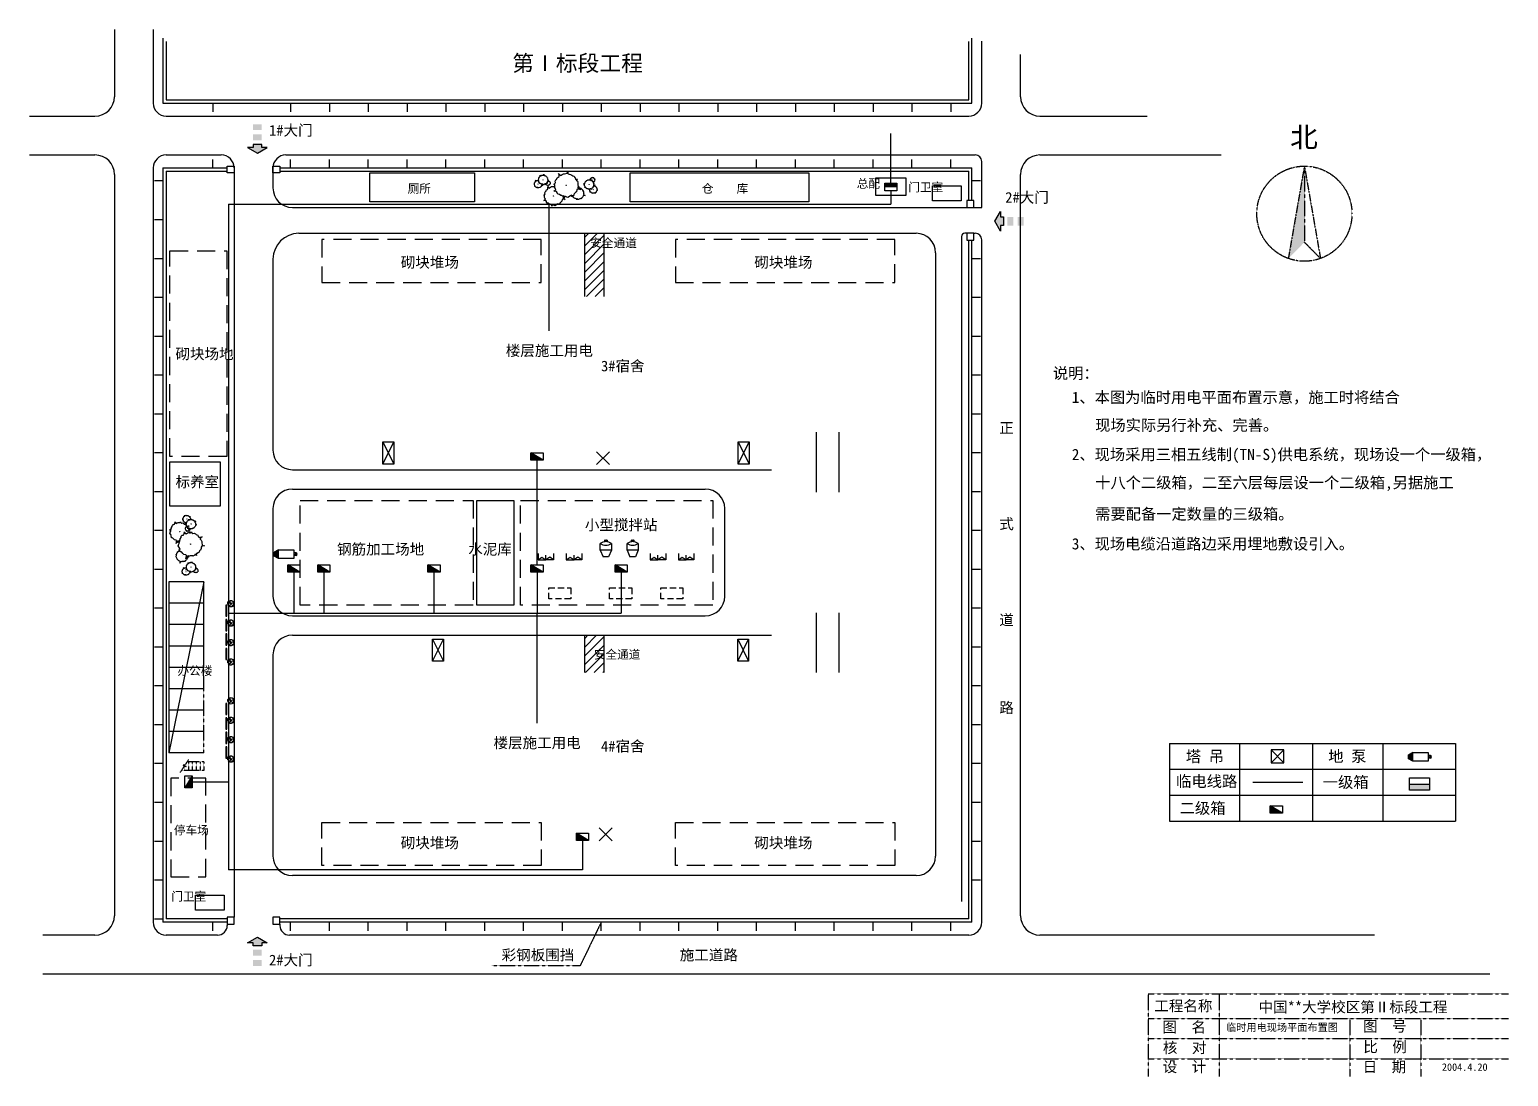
# Model space of a CAD drawing. Extents: x -337559 to 1065231, y 80891 to 497838.
# Drawn here: x 836745 to 1065231, y 336141 to 497838 of the extents above; entities that cross this region are included whole.
import ezdxf

# ---------------------------------------------------------------- set-up
doc = ezdxf.new("R2010")
doc.units = 0
for name, pattern in [('CENTER', [50.8, 31.75, -6.35, 6.35, -6.35]), ('DASHED', [19.05, 12.7, -6.35]), ('DASHED2', [9.525, 6.35, -3.175])]:
    doc.linetypes.add(name, pattern=pattern)
doc.layers.get('0').update_dxf_attribs({"linetype": 'CONTINUOUS'})
for name, color, linetype in [('LAYER3', 3, 'CONTINUOUS'), ('LUNKUO', 6, 'CONTINUOUS'), ('临电', 6, '电线'), ('周边', 7, 'CONTINUOUS'), ('围墙', 7, 'CONTINUOUS'), ('堆场', 7, 'DASHED'), ('塔吊机械', 1, 'CONTINUOUS'), ('墙基线', 7, 'CONTINUOUS'), ('拟建', 7, 'CONTINUOUS'), ('机械', 1, 'CONTINUOUS'), ('柱', 1, 'CONTINUOUS'), ('标注', 7, 'CONTINUOUS'), ('绿化', 3, 'CONTINUOUS'), ('道路', 8, 'CONTINUOUS')]:
    doc.layers.add(name, color=color, linetype=linetype)
doc.styles.add('文字', font='SimSun.ttf')
doc.linetypes.add('电线', pattern='A,0.5,-0.2,["V",STANDARD,S=0.1,R=0,X=-0.01,Y=-0.05],-0.25', length=0.95)
pattern_1 = [(45, (389205.8, -882519.9), (-673.5192, 673.5192), [])]

# ---------------------------------------------------------------- blocks, each defined once
blk = doc.blocks.new('A$C466C0C2C')
at = {"layer": '机械'}
for p, q in [((0, 619), (250, 619)), ((0, 520), (250, 520)), ((83, 619), (83, 520)), ((100, 724), (422, 724)), ((100, 415), (422, 415)), ((250, 619), (250, 520)), ((422, 1139), (2397, 1139)), ((422, 0), (422, 1139)), ((2397, 0), (422, 0)), ((2397, 1139), (2937, 827)), ((2397, 1139), (2397, 0)), ((2397, 1139), (2397, 0)), ((2397, 0), (2937, 312)), ((2515, 1071), (2515, 68)), ((2617, 1012), (2617, 127)), ((2726, 949), (2726, 190)), ((2836, 885), (2836, 253)), ((2937, 827), (2937, 312))]:
    blk.add_line(p, q, dxfattribs=at)
for centre, start, end in [((100, 624), 90, 180), ((100, 515), 180, 270)]:
    blk.add_arc(centre, 100, start, end, dxfattribs=at)
blk = doc.blocks.new('A$C09D66538')
at = {"layer": '柱', "xscale": 1.5, "yscale": 1.5, "zscale": 1.5}
blk.add_blockref('A$C466C0C2C', (0, 0), dxfattribs=at)
blk = doc.blocks.new('A$C163C7220')
at = {"layer": 'LUNKUO', "ltscale": 2, "rotation": 359.999990026076}
blk.add_blockref('A$C09D66538', (0, 0), dxfattribs=at)
blk = doc.blocks.new('CLUMP_OF_TREES_OR_BUSHES_-')
for points in [[(-10.993, 56.487), (-9.228, 58.426), (-10.144, 63.512), (-8.923, 67.033), (-3.43, 69.772), (2.673, 72.119), (-2.82, 71.728), (-10.449, 71.728), (-13.195, 74.075), (-13.806, 83.073), (-16.857, 86.594), (-22.045, 92.071), (-22.961, 94.81), (-22.656, 98.722), (-28.759, 100.678), (-31.811, 99.113), (-35.472, 101.461), (-45.543, 109.676), (-49.815, 108.503), (-55.308, 106.155), (-59.58, 106.938), (-60.801, 113.98), (-63.242, 104.982), (-67.209, 106.938), (-70.872, 104.59), (-74.839, 104.982), (-80.637, 101.461), (-86.435, 101.069), (-90.402, 97.548), (-90.402, 94.419), (-93.454, 90.898), (-98.947, 90.115), (-105.66, 90.115), (-101.083, 87.768), (-98.031, 82.682), (-100.778, 77.596), (-103.829, 74.466), (-103.219, 69.772), (-104.134, 65.077), (-108.102, 62.73), (-104.439, 60.774), (-102.609, 55.297), (-103.829, 50.211), (-102.303, 44.342), (-98.947, 41.995), (-98.031, 38.865), (-98.031, 34.953), (-93.148, 32.606), (-90.707, 29.476), (-91.317, 22.434), (-93.454, 17.348), (-89.487, 21.26), (-85.519, 23.999), (-82.468, 23.216), (-78.806, 19.304), (-74.228, 15.783), (-69.956, 15.392), (-59.886, 12.653), (-58.254, 7.074)], [(59.448, 5.262), (60.936, 4.858), (62.652, -1.011), (63.415, 4.858), (64.178, 5.836), (66.848, 6.814), (69.709, 6.569), (73.905, 7.792), (76.385, 9.748), (79.627, 10.237), (81.153, 12.438), (84.014, 15.127), (84.205, 17.084), (85.158, 17.573), (88.591, 16.839), (85.73, 20.262), (88.591, 20.751), (89.545, 21.974), (90.689, 24.174), (91.452, 24.663), (90.499, 25.886), (91.261, 31.999), (92.596, 33.466), (92.024, 36.645), (92.787, 38.845), (96.22, 40.557), (100.035, 42.024), (96.602, 41.779), (91.834, 41.779), (90.117, 43.246), (89.736, 48.871), (87.828, 51.071), (84.586, 54.494), (84.014, 56.206), (84.205, 58.651), (80.39, 59.873), (78.483, 58.895), (76.194, 60.362), (69.9, 65.497), (67.23, 64.764), (63.797, 63.297), (61.126, 63.786), (60.364, 68.187), (58.838, 62.563), (56.358, 63.786), (54.07, 62.319), (51.59, 62.563), (47.966, 60.362), (44.343, 60.118), (41.863, 57.917), (41.863, 55.961), (39.956, 53.761), (36.523, 53.272), (32.327, 53.272), (35.187, 51.805), (36.641, 49.381)]]:
    blk.add_lwpolyline(points)
for points in [[(-4.577, 66.508), (-7.629, 55.261), (-12.588, 57.706), (-17.166, 54.772), (-22.125, 55.261), (-29.372, 50.86), (-36.62, 50.371), (-41.579, 45.969), (-41.579, 42.057), (-45.393, 37.656), (-52.259, 36.678), (-60.651, 36.678), (-54.93, 33.743), (-51.115, 27.386), (-54.548, 21.029), (-58.363, 17.116), (-57.6, 11.248), (-58.744, 5.38), (-63.703, 2.446), (-59.126, 0), (-56.837, -6.846), (-58.363, -13.203), (-56.455, -20.539), (-52.259, -23.473), (-51.115, -27.385), (-51.115, -32.275), (-45.012, -35.21), (-41.96, -39.122), (-42.723, -47.924), (-45.393, -54.282), (-40.434, -49.391), (-35.475, -45.968), (-31.661, -46.946), (-27.083, -51.837), (-21.362, -56.238), (-16.021, -56.727), (-3.433, -60.15), (0, -71.887), (1.526, -60.15), (3.052, -58.194), (8.392, -56.238), (14.114, -56.727), (22.506, -54.282), (27.465, -50.369), (33.949, -49.391), (37.001, -44.99), (42.723, -39.611), (43.104, -35.699), (45.012, -34.721), (51.878, -36.188), (46.156, -29.341), (51.878, -28.363), (53.785, -25.918), (56.074, -21.517), (57.6, -20.539), (55.692, -18.094), (57.218, -5.868), (59.888, -2.934), (58.744, 3.424), (60.27, 7.825), (67.136, 11.248), (74.765, 14.182), (67.899, 13.693), (58.363, 13.693), (54.93, 16.627), (54.167, 27.875), (50.352, 32.276), (43.867, 39.123), (42.723, 42.546), (43.104, 47.436), (35.475, 49.882), (31.661, 47.925), (27.083, 50.86), (14.495, 61.129), (9.155, 59.662), (2.289, 56.728), (-3.052, 57.706)], [(-58.055, 61.947), (-58.97, 60.774), (-57.139, 60.774)], [(-1.144, 1.468), (-2.289, 0), (0, 0)], [(62.08, 35.667), (61.508, 34.933), (62.652, 34.933)]]:
    blk.add_lwpolyline(points, close=True)
blk = doc.blocks.new('A$C7AB25CB9')
at = {"layer": 'LAYER3'}
for p, q in [((42, 1205), (807, 1177)), ((807, 1177), (99, 1328)), ((994, 266), (219, 274)), ((445, 91), (994, 266)), ((1105, 1773), (1462, 1084)), ((1590, 617), (1120, 0)), ((1287, 60), (1590, 617)), ((1462, 1084), (1415, 1636))]:
    blk.add_line(p, q, dxfattribs=at)
blk.add_circle((924, 873), 200, dxfattribs=at)
for start, end in [(159.4395, 222.05005), (76.77535, 150.94372), (240.41806, 284.14241), (295.3565, 55.35439)]:
    blk.add_arc((897, 885), 913, start, end, dxfattribs=at)
blk = doc.blocks.new('A$C3C6C44F6')
at = {"layer": '周边'}
h = blk.add_hatch(color=256, dxfattribs=at)
h.paths.add_polyline_path([(1986, 828), (786, 828), (786, 0), (1986, 0)])
h.paths.add_polyline_path([(786, 2266), (786, 1438), (1986, 1438), (1986, 2266)])
h.paths.add_polyline_path([(1986, 2844), (1986, 3244), (2771, 3244), (1386, 4044), (0, 3244), (786, 3244), (786, 2844)])
at = {"layer": '周边', "linetype": 'CONTINUOUS'}
blk.add_lwpolyline([(1986, 3244), (1986, 2844), (786, 2844), (786, 3244), (0, 3244), (1386, 4044), (2771, 3244), (1986, 3244)], dxfattribs=at)
blk = doc.blocks.new('7')
at = {"layer": '塔吊机械', "ltscale": 100}
for p, q in [((-768, 863), (-1790, 418)), ((-1790, -418), (-1790, 418)), ((-768, -863), (-768, 863)), ((-768, 863), (253, 863)), ((551, -138), (551, 132)), ((599, 180), (769, 180)), ((651, -29), (651, 23)), ((769, 71), (699, 71)), ((817, 132), (817, 119)), ((-768, -863), (-1790, -418)), ((253, -863), (-768, -863)), ((769, -186), (599, -186)), ((769, -77), (699, -77)), ((817, -125), (817, -138))]:
    blk.add_line(p, q, dxfattribs=at)
at = {"layer": '塔吊机械'}
for centre, radius, start, end in [((1597, 0), 1597, 147.30796, 212.69204), ((-848, 0), 1399, 321.93184, 38.06816), ((599, 132), 48, 90, 180), ((699, 23), 48, 90, 180), ((769, 132), 48, 0, 90), ((769, 119), 48, 270, 0), ((599, -138), 48, 180, 270), ((699, -29), 48, 180, 270), ((769, -125), 48, 0, 90), ((769, -138), 48, 270, 0)]:
    blk.add_arc(centre, radius, start, end, dxfattribs=at)

msp = doc.modelspace()

# ---------------------------------------------------------------- hatches: boundary and pattern name
at = {"linetype": 'CENTER'}
msp.add_hatch(color=256, dxfattribs=at).paths.add_polyline_path([(1033708.2, 476745.8), (1031224.9, 462483.2), (1033708.2, 464989.6)])
at = {"layer": '临电', "ltscale": 6000}
for points in [[(968864.6, 474106.7), (968864.6, 473528.7), (970733.7, 473528.7), (970733.7, 474106.7)], [(914209, 432467.4), (914209, 431311.5), (916078.1, 431311.5)], [(876632.6, 415185.2), (876632.6, 414029.3), (878501.7, 414029.3)], [(881257.6, 415185.2), (881257.6, 414029.3), (883126.7, 414029.3)], [(898294.1, 415185.2), (898294.1, 414029.3), (900163.1, 414029.3)], [(914209, 415185.2), (914209, 414029.3), (916078.1, 414029.3)], [(927215.1, 415185.2), (927215.1, 414029.3), (929084.2, 414029.3)], [(860716, 380713.6), (861872, 380713.6), (861872, 382582.6)], [(1053040.1, 380342.5), (1053040.1, 381305.7), (1049925, 381305.7), (1049925, 380342.5)], [(1028444.3, 377956.4), (1028444.3, 376800.5), (1030313.4, 376800.5)], [(921243.2, 373713.9), (921243.2, 372557.9), (923112.3, 372557.9)]]:
    msp.add_hatch(color=256, dxfattribs=at).paths.add_polyline_path(points)
at = {"layer": '绿化', "ltscale": 8000}
h = msp.add_hatch(dxfattribs=at)
h.set_pattern_fill('ANSI31', color=256, scale=300, style=0)
h.set_pattern_definition(pattern_1)
h.paths.add_polyline_path([(922535.9, 456605.7), (925535.9, 456605.7), (925535.9, 464179), (924223.1, 466370.6), (922535.9, 466370.6)])
h.paths.add_polyline_path([(925535.9, 466370.6), (924223.1, 466370.6), (925535.9, 464179)], flags=17)
h.paths.add_polyline_path([(924135.9, 462182.4), (926935.9, 462182.4), (926935.9, 461282.4), (924135.9, 461282.4)], flags=9)
h = msp.add_hatch(dxfattribs=at)
h.set_pattern_fill('ANSI31', color=256, scale=300, style=0)
h.set_pattern_definition(pattern_1)
h.paths.add_polyline_path([(922535.9, 398505.7), (925535.9, 398505.7), (925535.9, 404283.3), (922535.9, 404283.3)])

# ---------------------------------------------------------------- linework, layer by layer
at = {"linetype": 'CENTER'}
for p, q in [((1033708.2, 476745.8), (1031224.9, 462483.2)), ((1033708.2, 476745.8), (1033708.2, 464989.6)), ((1033708.2, 476745.8), (1036191.5, 462483.2)), ((1036191.5, 462483.2), (1033708.2, 464989.6)), ((863683.7, 386122.5), (863683.7, 399322.5)), ((860607.5, 384015.4), (859985.9, 383066)), ((860451.9, 384206.2), (860927.2, 384013.5)), ((860732.1, 384205.6), (860451.9, 384206.2)), ((860927.2, 384013.5), (860607.5, 384015.4)), ((860683.7, 384131.7), (860683.7, 383373.8)), ((861282.3, 385045.8), (860732.1, 384205.6)), ((863683.7, 384748.2), (861087.4, 384748.2)), ((861283.7, 384748.2), (861283.7, 383373.8)), ((861883.7, 384748.2), (861883.7, 383373.8)), ((862483.7, 384748.2), (862483.7, 383373.8)), ((863083.7, 384748.2), (863083.7, 383373.8)), ((863683.7, 384748.2), (863683.7, 383373.8)), ((863683.7, 383373.8), (860187.4, 383373.8)), ((925059.3, 359957.7), (921802.8, 353231.6)), ((921802.8, 353231.6), (908178.1, 353231.6)), ((1009577.2, 348920.2), (1065231.4, 348920.2)), ((1009577.2, 348920.2), (1009577.2, 336140.9)), ((1020554.2, 348920.2), (1020554.2, 336140.9)), ((1009577.2, 345109.5), (1065231.4, 345109.5)), ((1040739.6, 345109.5), (1040739.6, 336140.9)), ((1051692, 345109.5), (1051692, 336140.9)), ((1009577.2, 342011), (1065231.4, 342011)), ((1009577.2, 338875.2), (1065231.4, 338875.2))]:
    msp.add_line(p, q, dxfattribs=at)
for p, q in [((922535.9, 456605.7), (922535.9, 466370.6)), ((925535.9, 456605.7), (925535.9, 466370.6)), ((863683.7, 412522.5), (858283.7, 386122.5)), ((858283.7, 412522.5), (858283.7, 399322.5)), ((863683.7, 412522.5), (858283.7, 412522.5)), ((863683.7, 399322.5), (863683.7, 412522.5)), ((863683.7, 409222.5), (858283.7, 409222.5)), ((863683.7, 405922.5), (858283.7, 405922.5)), ((863683.7, 402622.5), (858283.7, 402622.5)), ((922535.9, 398505.7), (922535.9, 404283.3)), ((925535.9, 398505.7), (925535.9, 404283.3)), ((858283.7, 399322.5), (858283.7, 386122.5)), ((863683.7, 399322.5), (858283.7, 399322.5)), ((863683.7, 399322.5), (858283.7, 399322.5)), ((863683.7, 396022.5), (858283.7, 396022.5)), ((863683.7, 392722.5), (858283.7, 392722.5)), ((863683.7, 389422.5), (858283.7, 389422.5)), ((863683.7, 386122.5), (858283.7, 386122.5))]:
    msp.add_line(p, q)
msp.add_circle((1033708.2, 469398.3), 7347.5, dxfattribs=at)
at = {"layer": '临电', "ltscale": 6000}
for p, q in [((969799.1, 474106.7), (969799.1, 481774)), ((970733.7, 473528.7), (968864.6, 473528.7)), ((867493.5, 470861.9), (969799.1, 470861.9)), ((867493.5, 470861.9), (867493.5, 368075.4)), ((917038.8, 451293.2), (917038.8, 470861.9)), ((969799.1, 472950.8), (969799.1, 470861.9)), ((916078.1, 431311.5), (914209, 432467.4)), ((915143.5, 415185.2), (915143.5, 431311.5)), ((878501.7, 414029.3), (876632.6, 415185.2)), ((877567.2, 414029.3), (877567.2, 407689.8)), ((883126.7, 414029.3), (881257.6, 415185.2)), ((882192.1, 414029.3), (882192.1, 407689.8)), ((900163.1, 414029.3), (898294.1, 415185.2)), ((899228.6, 414029.3), (899228.6, 407689.8)), ((916078.1, 414029.3), (914209, 415185.2)), ((915143.5, 414029.3), (915143.5, 407689.8)), ((929084.2, 414029.3), (927215.1, 415185.2)), ((928149.7, 414029.3), (928149.7, 407689.8)), ((867493.5, 407689.8), (928149.7, 407689.8)), ((915143.5, 390714.6), (915143.5, 407689.8)), ((861872, 382582.6), (860716, 380713.6)), ((861872, 381648.1), (867493.5, 381648.1)), ((1025754.8, 381601.2), (1033445.1, 381601.2)), ((1049925, 381305.7), (1053040.1, 381305.7)), ((1030313.4, 376800.5), (1028444.3, 377956.4)), ((923112.3, 372557.9), (921243.2, 373713.9)), ((922177.8, 368075.4), (867493.5, 368075.4))]:
    msp.add_line(p, q, dxfattribs=at)
at = {"layer": '临电'}
msp.add_line((922177.8, 372557.9), (922177.8, 368075.4), dxfattribs=at)
at = {"layer": '临电', "ltscale": 6000}
for points in [[(970733.7, 472950.8), (968864.6, 472950.8), (968864.6, 474106.7), (970733.7, 474106.7)], [(914209, 432467.4), (916078.1, 432467.4), (916078.1, 431311.5), (914209, 431311.5)], [(876632.6, 415185.2), (878501.7, 415185.2), (878501.7, 414029.3), (876632.6, 414029.3)], [(881257.6, 415185.2), (883126.7, 415185.2), (883126.7, 414029.3), (881257.6, 414029.3)], [(898294.1, 415185.2), (900163.1, 415185.2), (900163.1, 414029.3), (898294.1, 414029.3)], [(914209, 415185.2), (916078.1, 415185.2), (916078.1, 414029.3), (914209, 414029.3)], [(927215.1, 415185.2), (929084.2, 415185.2), (929084.2, 414029.3), (927215.1, 414029.3)], [(860716, 380713.6), (860716, 382582.6), (861872, 382582.6), (861872, 380713.6)], [(1049925, 382269), (1053040.1, 382269), (1053040.1, 380342.5), (1049925, 380342.5)], [(1028444.3, 377956.4), (1030313.4, 377956.4), (1030313.4, 376800.5), (1028444.3, 376800.5)], [(921243.2, 373713.9), (923112.3, 373713.9), (923112.3, 372557.9), (921243.2, 372557.9)]]:
    msp.add_lwpolyline(points, close=True, dxfattribs=at)
at = {"layer": '周边'}
for p, q in [((1012869.3, 387587.9), (1057076.7, 387587.9)), ((1012869.3, 387587.9), (1012869.3, 383587.9)), ((1012869.3, 387587.9), (1012869.3, 375587.9)), ((1023706.5, 387587.9), (1023706.5, 375587.9)), ((1034973, 387587.9), (1034973, 375587.9)), ((1045810.2, 387587.9), (1045810.2, 375587.9)), ((1045810.2, 387587.9), (1045810.2, 383587.9)), ((1045810.2, 387587.9), (1045810.2, 383587.9)), ((1057076.7, 387587.9), (1057076.7, 375587.9)), ((1012869.3, 383587.9), (1034973, 383587.9)), ((1012869.3, 383587.9), (1034973, 383587.9)), ((1034973, 383587.9), (1057076.7, 383587.9)), ((1034973, 383587.9), (1057076.7, 383587.9)), ((1012869.3, 379587.9), (1034973, 379587.9)), ((1034973, 379587.9), (1057076.7, 379587.9)), ((1012869.3, 375587.9), (1034973, 375587.9)), ((1034973, 375587.9), (1057076.7, 375587.9))]:
    msp.add_line(p, q, dxfattribs=at)
for points in [[(889322.7, 475686.3), (905462.8, 475686.3), (905462.8, 471252), (889322.7, 471252)], [(929563.5, 475686.3), (957141.1, 475686.3), (957141.1, 471252), (929563.5, 471252)], [(967477.3, 474940.4), (972121, 474940.4), (972121, 472207.7), (967477.3, 472207.7)], [(980657.4, 471363.3), (976256.4, 471363.3), (976256.4, 473702.2), (980657.4, 473702.2)], [(866180.3, 424235.9), (858432.8, 424235.9), (858432.8, 431059), (866180.3, 431059)], [(905851, 425124.3), (911569.8, 425124.3), (911569.8, 408954.1), (905851, 408954.1)], [(866791, 361807.3), (862390, 361807.3), (862390, 364146.2), (866791, 364146.2)]]:
    msp.add_lwpolyline(points, close=True, dxfattribs=at)
at = {"layer": '围墙'}
for p, q in [((857350.9, 496490), (857350.9, 486461.5)), ((857850.9, 495990), (857850.9, 486961.5)), ((981848.5, 486961.5), (981848.5, 496000.7)), ((982348.5, 486461.5), (982348.5, 496500.7)), ((857850.9, 486961.5), (981848.5, 486961.5)), ((857350.9, 486461.5), (982348.5, 486461.5)), ((865059.3, 486461.5), (865059.3, 485140.8)), ((877059.3, 486461.5), (877059.3, 485140.8)), ((883059.3, 486461.5), (883059.3, 485140.8)), ((889059.3, 486461.5), (889059.3, 485140.8)), ((895059.3, 486461.5), (895059.3, 485140.8)), ((901059.3, 486461.5), (901059.3, 485140.8)), ((907059.3, 486461.5), (907059.3, 485140.8)), ((913059.3, 486461.5), (913059.3, 485140.8)), ((919059.3, 486461.5), (919059.3, 485140.8)), ((925059.3, 486461.5), (925059.3, 485140.8)), ((931059.3, 486461.5), (931059.3, 485140.8)), ((937059.3, 486461.5), (937059.3, 485140.8)), ((943059.3, 486461.5), (943059.3, 485140.8)), ((949059.3, 486461.5), (949059.3, 485140.8)), ((955059.3, 486461.5), (955059.3, 485140.8)), ((961059.3, 486461.5), (961059.3, 485140.8)), ((967059.3, 486461.5), (967059.3, 485140.8)), ((973059.3, 486461.5), (973059.3, 485140.8)), ((979059.3, 486461.5), (979059.3, 485140.8)), ((865059.3, 476470.7), (865059.3, 477791.4)), ((877059.3, 476470.7), (877059.3, 477791.4)), ((883059.3, 476470.7), (883059.3, 477791.4)), ((889059.3, 476470.7), (889059.3, 477791.4)), ((895059.3, 476470.7), (895059.3, 477791.4)), ((901059.3, 476470.7), (901059.3, 477791.4)), ((907059.3, 476470.7), (907059.3, 477791.4)), ((913059.3, 476470.7), (913059.3, 477791.4)), ((919059.3, 476470.7), (919059.3, 477791.4)), ((925059.3, 476470.7), (925059.3, 477791.4)), ((931059.3, 476470.7), (931059.3, 477791.4)), ((937059.3, 476470.7), (937059.3, 477791.4)), ((943059.3, 476470.7), (943059.3, 477791.4)), ((949059.3, 476470.7), (949059.3, 477791.4)), ((955059.3, 476470.7), (955059.3, 477791.4)), ((961059.3, 476470.7), (961059.3, 477791.4)), ((967059.3, 476470.7), (967059.3, 477791.4)), ((973059.3, 476470.7), (973059.3, 477791.4)), ((979059.3, 476470.7), (979059.3, 477791.4)), ((857350.9, 476470.7), (857350.9, 359957.7)), ((857350.9, 476470.7), (867284.3, 476470.7)), ((857850.9, 475970.7), (857850.9, 360457.7)), ((857850.9, 475970.7), (867284.3, 475970.7)), ((875417.5, 476470.7), (982348.5, 476470.7)), ((875417.5, 475970.7), (981848.5, 475970.7)), ((981848.5, 471437.2), (981848.5, 475970.7)), ((982348.5, 471437.2), (982348.5, 476470.7)), ((856030.2, 474503.7), (857350.9, 474503.7)), ((982348.5, 474503.7), (983669.2, 474503.7)), ((856030.2, 468503.7), (857350.9, 468503.7)), ((981848.5, 360457.7), (981848.5, 465304.1)), ((982348.5, 359957.7), (982348.5, 465304.1)), ((856030.2, 462503.7), (857350.9, 462503.7)), ((982348.5, 462503.7), (983669.2, 462503.7)), ((856030.2, 456503.7), (857350.9, 456503.7)), ((982348.5, 456503.7), (983669.2, 456503.7)), ((856030.2, 450503.7), (857350.9, 450503.7)), ((982348.5, 450503.7), (983669.2, 450503.7)), ((856030.2, 444503.7), (857350.9, 444503.7)), ((982348.5, 444503.7), (983669.2, 444503.7)), ((856030.2, 438503.7), (857350.9, 438503.7)), ((982348.5, 438503.7), (983669.2, 438503.7)), ((856030.2, 432503.7), (857350.9, 432503.7)), ((982348.5, 432503.7), (983669.2, 432503.7)), ((856030.2, 426503.7), (857350.9, 426503.7)), ((982348.5, 426503.7), (983669.2, 426503.7)), ((856030.2, 420503.7), (857350.9, 420503.7)), ((982348.5, 420503.7), (983669.2, 420503.7)), ((856030.2, 414503.7), (857350.9, 414503.7)), ((982348.5, 414503.7), (983669.2, 414503.7)), ((856030.2, 408503.7), (857350.9, 408503.7)), ((982348.5, 408503.7), (983669.2, 408503.7)), ((856030.2, 402503.7), (857350.9, 402503.7)), ((982348.5, 402503.7), (983669.2, 402503.7)), ((856030.2, 396503.7), (857350.9, 396503.7)), ((982348.5, 396503.7), (983669.2, 396503.7)), ((856030.2, 390503.7), (857350.9, 390503.7)), ((982348.5, 390503.7), (983669.2, 390503.7)), ((856030.2, 384503.7), (857350.9, 384503.7)), ((982348.5, 384503.7), (983669.2, 384503.7)), ((856030.2, 378503.7), (857350.9, 378503.7)), ((982348.5, 378503.7), (983669.2, 378503.7)), ((856030.2, 372503.7), (857350.9, 372503.7)), ((982348.5, 372503.7), (983669.2, 372503.7)), ((856030.2, 366503.7), (857350.9, 366503.7)), ((982348.5, 366503.7), (983669.2, 366503.7)), ((856030.2, 360503.7), (857350.9, 360503.7)), ((867284.3, 359957.7), (857350.9, 359957.7)), ((867284.3, 360457.7), (857850.9, 360457.7)), ((865059.3, 358637), (865059.3, 359957.7)), ((981848.5, 360457.7), (875417.5, 360457.7)), ((982348.5, 359957.7), (875417.5, 359957.7)), ((877059.3, 358637), (877059.3, 359957.7)), ((883059.3, 358637), (883059.3, 359957.7)), ((889059.3, 358637), (889059.3, 359957.7)), ((895059.3, 358637), (895059.3, 359957.7)), ((901059.3, 358637), (901059.3, 359957.7)), ((907059.3, 358637), (907059.3, 359957.7)), ((913059.3, 358637), (913059.3, 359957.7)), ((919059.3, 358637), (919059.3, 359957.7)), ((925059.3, 358637), (925059.3, 359957.7)), ((931059.3, 358637), (931059.3, 359957.7)), ((937059.3, 358637), (937059.3, 359957.7)), ((943059.3, 358637), (943059.3, 359957.7)), ((949059.3, 358637), (949059.3, 359957.7)), ((955059.3, 358637), (955059.3, 359957.7)), ((961059.3, 358637), (961059.3, 359957.7)), ((967059.3, 358637), (967059.3, 359957.7)), ((973059.3, 358637), (973059.3, 359957.7)), ((979059.3, 358637), (979059.3, 359957.7))]:
    msp.add_line(p, q, dxfattribs=at)
for points in [[(867284.3, 476754.3), (868350.9, 476754.3), (868350.9, 475687.7), (867284.3, 475687.7)], [(874350.9, 476754.3), (875417.5, 476754.3), (875417.5, 475687.7), (874350.9, 475687.7)], [(982636.3, 470370.6), (982636.3, 471437.2), (981569.7, 471437.2), (981569.7, 470370.6)], [(982636.3, 465304.1), (982636.3, 466370.6), (981569.7, 466370.6), (981569.7, 465304.1)], [(867284.3, 359670.9), (868350.9, 359670.9), (868350.9, 360737.5), (867284.3, 360737.5)], [(874350.9, 359670.9), (875417.5, 359670.9), (875417.5, 360737.5), (874350.9, 360737.5)]]:
    msp.add_lwpolyline(points, close=True, dxfattribs=at)
at = {"layer": '围墙', "color": 4, "linetype": 'DASHED2', "ltscale": 150}
for points in [[(916948.9, 411585.5), (920361.8, 411585.5), (920361.8, 409905.1), (916948.9, 409905.1)], [(926363.2, 411585.5), (929776.1, 411585.5), (929776.1, 409905.1), (926363.2, 409905.1)], [(934259.1, 411585.5), (937671.9, 411585.5), (937671.9, 409905.1), (934259.1, 409905.1)]]:
    msp.add_lwpolyline(points, close=True, dxfattribs=at)
at = {"layer": '堆场', "ltscale": 220}
for points in [[(881916.8, 458784.5), (915809.1, 458784.5), (915809.1, 465424.2), (881916.8, 465424.2)], [(936535, 458784.5), (970427.3, 458784.5), (970427.3, 465424.2), (936535, 465424.2)], [(858432.8, 463649.5), (867202.4, 463649.5), (867202.4, 431907.5), (858432.8, 431907.5)], [(905258.8, 408954.1), (878556, 408954.1), (878556, 425124.3), (905258.8, 425124.3)], [(942288.6, 408954.1), (912618.6, 408954.1), (912618.6, 425124.3), (942288.6, 425124.3)], [(858594, 382226.1), (858594, 366975.4), (863994, 366975.4), (863994, 382226.1)], [(881916.8, 375356.9), (915809.1, 375356.9), (915809.1, 368717.1), (881916.8, 368717.1)], [(936535, 375356.9), (970427.3, 375356.9), (970427.3, 368717.1), (936535, 368717.1)]]:
    msp.add_lwpolyline(points, close=True, dxfattribs=at)
at = {"layer": '塔吊机械', "color": 6, "ltscale": 100}
for p, q in [((891322.8, 434135.7), (893003.2, 430722.8)), ((891322.8, 430722.8), (893003.2, 434135.7)), ((946218.5, 434135.7), (947898.8, 430722.8)), ((946218.5, 430722.8), (947898.8, 434135.7)), ((899018.1, 400283.3), (900698.5, 403696.1)), ((899018.1, 403696.1), (900698.5, 400283.3)), ((946148.7, 403696.1), (947829.1, 400283.3)), ((946148.7, 400283.3), (947829.1, 403696.1))]:
    msp.add_line(p, q, dxfattribs=at)
at = {"layer": '塔吊机械'}
for p, q in [((926361.1, 432635.7), (924361.1, 430635.7)), ((926361.1, 430635.7), (924361.1, 432635.7)), ((1028549.7, 384569), (1030549.7, 386569)), ((1030549.7, 384569), (1028549.7, 386569)), ((926746.2, 374535.7), (924746.2, 372535.7)), ((926746.2, 372535.7), (924746.2, 374535.7))]:
    msp.add_line(p, q, dxfattribs=at)
at = {"layer": '塔吊机械', "ltscale": 100}
for p, q in [((915310.2, 416936.1), (915310.2, 415935.8)), ((915310.2, 415935.8), (915909, 416367.8)), ((915310.2, 415935.8), (916507.8, 415935.8)), ((915909, 416367.8), (916507.8, 415935.8)), ((916507.8, 415935.8), (916507.8, 416631.3)), ((917106.6, 416367.8), (916507.8, 415935.8)), ((917705.4, 415935.8), (916507.8, 415935.8)), ((917705.4, 415935.8), (917106.6, 416367.8)), ((917705.4, 416936.1), (917705.4, 415935.8)), ((919663.5, 416936.1), (919663.5, 415935.8)), ((919663.5, 415935.8), (920262.3, 416367.8)), ((919663.5, 415935.8), (920861.1, 415935.8)), ((920262.3, 416367.8), (920861.1, 415935.8)), ((920861.1, 415935.8), (920861.1, 416631.3)), ((921459.9, 416367.8), (920861.1, 415935.8)), ((922058.7, 415935.8), (920861.1, 415935.8)), ((922058.7, 415935.8), (921459.9, 416367.8)), ((922058.7, 416936.1), (922058.7, 415935.8)), ((932630.5, 416936.1), (932630.5, 415935.8)), ((932630.5, 415935.8), (933229.3, 416367.8)), ((932630.5, 415935.8), (933828.1, 415935.8)), ((933229.3, 416367.8), (933828.1, 415935.8)), ((933828.1, 415935.8), (933828.1, 416631.3)), ((934426.9, 416367.8), (933828.1, 415935.8)), ((935025.7, 415935.8), (933828.1, 415935.8)), ((935025.7, 415935.8), (934426.9, 416367.8)), ((935025.7, 416936.1), (935025.7, 415935.8)), ((936983.8, 416936.1), (936983.8, 415935.8)), ((936983.8, 415935.8), (937582.6, 416367.8)), ((936983.8, 415935.8), (938181.4, 415935.8)), ((937582.6, 416367.8), (938181.4, 415935.8)), ((938181.4, 415935.8), (938181.4, 416631.3)), ((938780.2, 416367.8), (938181.4, 415935.8)), ((939379, 415935.8), (938181.4, 415935.8)), ((939379, 415935.8), (938780.2, 416367.8)), ((939379, 416936.1), (939379, 415935.8))]:
    msp.add_line(p, q, dxfattribs=at)
at = {"layer": '塔吊机械', "color": 6}
for points in [[(891322.8, 430722.8), (891322.8, 434135.7), (893003.2, 434135.7), (893003.2, 430722.8)], [(946218.5, 430722.8), (946218.5, 434135.7), (947898.8, 434135.7), (947898.8, 430722.8)], [(899018.1, 400283.3), (899018.1, 403696.1), (900698.5, 403696.1), (900698.5, 400283.3)], [(946148.7, 400283.3), (946148.7, 403696.1), (947829.1, 403696.1), (947829.1, 400283.3)]]:
    msp.add_lwpolyline(points, close=True, dxfattribs=at)
at = {"layer": '塔吊机械'}
msp.add_lwpolyline([(1028549.7, 386569), (1028549.7, 384569), (1030549.7, 384569), (1030549.7, 386569)], close=True, dxfattribs=at)
at = {"layer": '墙基线'}
for p, q in [((958350.9, 426405.7), (958350.9, 435635.7)), ((961835.9, 426405.7), (961835.9, 435635.7)), ((958350.9, 398505.7), (958350.9, 407735.7)), ((961835.9, 398505.7), (961835.9, 407735.7))]:
    msp.add_line(p, q, dxfattribs=at)
at = {"layer": '绿化', "ltscale": 8000}
for points in [[(867069.4, 408949.8), (867069.4, 407219.7), (867242.2, 407219.7), (867242.2, 408949.8)], [(867069.4, 406705.1), (867069.4, 404974.9), (867242.2, 404974.9), (867242.2, 406705.1)], [(867069.4, 404489.5), (867069.4, 402759.3), (867242.2, 402759.3), (867242.2, 404489.5)], [(867069.4, 402244.8), (867069.4, 400514.6), (867242.2, 400514.6), (867242.2, 402244.8)], [(867069.4, 393757.8), (867069.4, 392027.6), (867242.2, 392027.6), (867242.2, 393757.8)], [(867069.4, 391513.1), (867069.4, 389782.9), (867242.2, 389782.9), (867242.2, 391513.1)], [(867069.4, 389297.5), (867069.4, 387567.3), (867242.2, 387567.3), (867242.2, 389297.5)], [(867069.4, 387052.7), (867069.4, 385322.6), (867242.2, 385322.6), (867242.2, 387052.7)]]:
    msp.add_lwpolyline(points, close=True, dxfattribs=at)
at = {"layer": '道路'}
for p, q in [((849850.9, 497838), (849850.9, 487470.7)), ((855850.9, 497838), (855850.9, 486470.7)), ((983848.5, 486470.7), (983848.5, 496041.3)), ((989848.5, 487470.7), (989848.5, 494000.2)), ((836744.9, 484470.7), (846850.9, 484470.7)), ((857850.9, 484470.7), (981848.5, 484470.7)), ((992848.5, 484470.7), (1009439.2, 484470.7)), ((836744.9, 478470.7), (846850.9, 478470.7)), ((857850.9, 478470.7), (866350.9, 478470.7)), ((876350.9, 478470.7), (982848.5, 478470.7)), ((992848.5, 478470.7), (1020847.5, 478470.7)), ((849850.9, 475470.7), (849850.9, 360957.7)), ((855850.9, 476470.7), (855850.9, 359957.7)), ((868350.9, 476470.7), (868350.9, 360737.5)), ((874350.9, 476470.7), (874350.9, 473370.6)), ((983848.5, 470370.6), (983848.5, 477470.7)), ((989848.5, 360957.7), (989848.5, 475470.7)), ((877350.9, 470370.6), (981569.7, 470370.6)), ((982636.3, 470370.6), (982848.5, 470370.6)), ((982636.3, 470370.6), (983848.5, 470370.6)), ((878350.9, 466370.6), (973720.9, 466370.6)), ((981569.7, 466370.6), (981220.9, 466370.6)), ((982636.3, 466370.6), (982848.5, 466370.6)), ((980720.9, 465870.6), (980720.9, 363170.7)), ((983848.5, 359957.7), (983848.5, 465370.6)), ((874350.9, 462370.6), (874350.9, 432858.1)), ((976720.9, 463370.6), (976720.9, 370170.7)), ((877350.9, 429858.1), (951371, 429858.1)), ((877350.9, 426858.1), (941149.4, 426858.1)), ((874350.9, 423858.1), (874350.9, 410283.3)), ((944149.4, 410283.3), (944149.4, 423858.1)), ((877350.9, 407283.3), (941149.4, 407283.3)), ((877350.9, 404283.3), (951371, 404283.3)), ((877350.9, 404283.3), (951371, 404283.3)), ((874350.9, 401283.3), (874350.9, 370170.7)), ((973720.9, 367170.7), (877350.9, 367170.7)), ((867284.3, 359670.9), (867284.3, 359457.7)), ((875417.5, 359670.9), (875417.5, 359457.7)), ((846850.9, 357957.7), (838802.2, 357957.7)), ((865784.3, 357957.7), (857850.9, 357957.7)), ((981848.5, 357957.7), (876917.5, 357957.7)), ((1044554.9, 357957.7), (992848.5, 357957.7)), ((1062371.8, 351957.7), (838802.2, 351957.7))]:
    msp.add_line(p, q, dxfattribs=at)
for centre, radius, start, end in [((846850.9, 487470.7), 3000, 270, 0), ((992848.5, 487470.7), 3000, 180, 270), ((857850.9, 486470.7), 2000, 180, 270), ((981848.5, 486470.7), 2000, 270, 0), ((846850.9, 475470.7), 3000, 0, 90), ((857850.9, 476470.7), 2000, 90, 180), ((866350.9, 476470.7), 2000, 0, 90), ((876350.9, 476470.7), 2000, 90, 180), ((982848.5, 477470.7), 1000, 0, 90), ((992848.5, 475470.7), 3000, 90, 180), ((877350.9, 473370.6), 3000, 180, 270), ((878350.9, 462370.6), 4000, 90, 180), ((973720.9, 463370.6), 3000, 0, 90), ((981220.9, 465870.6), 500, 90, 180), ((982848.5, 465370.6), 1000, 360, 90), ((877350.9, 432858.1), 3000, 180, 270), ((877350.9, 423858.1), 3000, 90, 180), ((941149.4, 423858.1), 3000, 0, 90), ((877350.9, 410283.3), 3000, 180, 270), ((941149.4, 410283.3), 3000, 270, 0), ((877350.9, 401283.3), 3000, 90, 180), ((877350.9, 370170.7), 3000, 180, 270), ((973720.9, 370170.7), 3000, 270, 0), ((846850.9, 360957.7), 3000, 270, 0), ((857850.9, 359957.7), 2000, 180, 270), ((865784.3, 359457.7), 1500, 270, 0), ((876917.5, 359457.7), 1500, 180, 270), ((981848.5, 359957.7), 2000, 270, 360), ((992848.5, 360957.7), 3000, 180, 270)]:
    msp.add_arc(centre, radius, start, end, dxfattribs=at)

# ---------------------------------------------------------------- block references
at = {"layer": '堆场', "ltscale": 2, "yscale": 1.100000000093132, "zscale": 1.1}
for p, xscale, rotation in [((870421.7, 483216.9), -1.099999999976735, 180.0000105023861), ((990322.8, 466707), 1.099999999976735, 89.99998949761392), ((870421.7, 353208.3), 1.099999999976735, 359.999989497614)]:
    msp.add_blockref('A$C3C6C44F6', p, dxfattribs=dict(at, xscale=xscale, rotation=rotation))
at = {"layer": '堆场', "rotation": 90}
for p in [(925782, 418190.3), (929927.4, 418190.3)]:
    msp.add_blockref('7', p, dxfattribs=at)
at = {"layer": '拟建', "xscale": 0.800000011920929, "yscale": 0.800000011920929, "zscale": 0.8, "rotation": 180}
for p in [(878073.1, 417492.3), (1053324.6, 386191.9)]:
    msp.add_blockref('A$C163C7220', p, dxfattribs=at)
at = {"layer": '绿化'}
for p, xscale, yscale, zscale, rotation in [((916092, 474640.4), -12.19200003717135, 12.19200002029538, 12.192, 173.6494274050559), ((919682.2, 473805.3), -30.48000009292839, 30.48000005073845, 30.48, 173.6494274050559), ((923189.6, 473905.2), -12.19200003717135, 12.19200002029538, 12.192, 263.6494274050559), ((861689.1, 421446.8), -12.19200003717135, 12.19200002029538, 12.192, 83.64942740505586), ((861589.2, 418317.6), -30.48000009292839, 30.48000005073845, 30.48, 83.64942740505586), ((861689.1, 414810.2), -12.19200003717135, 12.19200002029538, 12.192, 173.6494274050559)]:
    msp.add_blockref('CLUMP_OF_TREES_OR_BUSHES_-', p, dxfattribs=dict(at, xscale=xscale, yscale=yscale, zscale=zscale, rotation=rotation))
at = {"layer": '绿化', "ltscale": 8000, "xscale": -0.540000000083819, "yscale": 0.5399999999441206, "zscale": 0.5399999999999999, "rotation": 90}
for p in [(868323.7, 409640.8), (868323.7, 406640.8), (868323.7, 403640.8), (868323.7, 400640.8), (868323.7, 394640.8), (868323.7, 391640.8), (868323.7, 388640.8), (868323.7, 385640.8)]:
    msp.add_blockref('A$C7AB25CB9', p, dxfattribs=at)

# ---------------------------------------------------------------- texts
at = {"linetype": 'CENTER', "style": '文字'}
for s, height, p in [('第Ⅰ标段工程', 2468.38, (911313.4, 491415.3)), ('1#大门', 1645.59, (873748.8, 481453.9)), ('北', 3134.4, (1031510.7, 479645)), ('厕所', 1316.47, (895161, 472616.6)), ('仓    库 ', 1316.47, (940602.9, 472616.6)), ('总配', 1316.47, (964543.6, 473386.2)), ('门卫室', 1316.47, (972513.9, 472831.2)), ('2#大门', 1645.59, (987489.2, 471094.5)), ('安全通道', 1316.47, (923377.9, 464206.1)), ('砌块堆场', 1645.59, (894102, 461066.3)), ('砌块堆场', 1645.59, (948720.2, 461066.3)), ('砌块场地', 1645.59, (859290.1, 446934)), ('楼层施工用电', 1645.59, (910324.9, 447433.9)), ('3#宿舍', 1645.59, (925033.8, 445050.7)), ('正', 1645.6, (986567.3, 435485.1)), ('标养室', 1645.59, (859290.1, 427142.3)), ('小型搅拌站', 1645.59, (922543.3, 420513)), ('式', 1645.6, (986567.3, 420656.2)), ('钢筋加工场地', 1645.59, (884249, 416754.3)), ('水泥库', 1645.59, (904516.6, 416754.3)), ('道', 1645.6, (986567.3, 405827.3)), ('安全通道', 1316.47, (923933.9, 400648.3)), ('路', 1645.6, (986567.3, 392287.9)), ('楼层施工用电', 1645.59, (908429.6, 386855.3)), ('4#宿舍', 1645.59, (925033.8, 386317.3)), ('停车场', 1316.47, (859055.9, 373504.2)), ('砌块堆场', 1645.59, (894102, 371402)), ('砌块堆场', 1645.59, (948720.2, 371402)), ('门卫室', 1316.47, (858647.4, 363275.3)), ('2#大门', 1645.59, (873748.8, 353298.3)), ('彩钢板围挡', 1645.59, (909680.4, 354070.9)), ('施工道路', 1645.59, (937202.5, 354070.9)), ('工程名称', 1645.59, (1010520, 346213)), ('中国**大学校区第Ⅱ标段工程', 1645.586, (1026630.6, 346034.7)), ('图  名', 1645.59, (1011774.2, 342940.7)), ('临时用电现场平面布置图', 1151.91, (1021611.1, 343134.1)), ('图  号', 1645.59, (1042767.3, 343060.6)), ('核  对', 1645.59, (1011850, 339753.4)), ('比  例', 1645.59, (1042807.7, 339883.7)), ('设  计', 1645.59, (1011824.7, 336807.1)), ('日  期', 1645.59, (1042708.1, 336802.3)), ('2004.4.20', 1151.91, (1054959, 337004.3))]:
    msp.add_text(s, height=height, dxfattribs=at).set_placement(p)
at = {"linetype": 'CENTER', "insert": (864983.5, 399458.6), "char_height": 1316.47, "width": 6475.664, "attachment_point": 3, "style": '文字'}
msp.add_mtext('办公楼', dxfattribs=at)
at = {"layer": '标注', "ltscale": 500, "style": '文字'}
for s, height, p in [('说明：', 1728.19, (994851.9, 443895.9)), ('1、本图为临时用电平面布置示意，施工时将结合', 1728.193, (997771.1, 440169.3)), ('现场实际另行补充、完善。', 1728.193, (1001379.9, 435874)), ('2、现场采用三相五线制(TN-S)供电系统，现场设一个一级箱，', 1728.193, (997771.1, 431345.5)), ('十八个二级箱，二至六层每层设一个二级箱,另据施工', 1728.193, (1001379.9, 426995.6)), ('需要配备一定数量的三级箱。', 1728.193, (1001379.9, 422150.3)), ('3、现场电缆沿道路边采用埋地敷设引入。', 1728.193, (997771.1, 417544.4))]:
    msp.add_text(s, height=height, dxfattribs=at).set_placement(p)
at = {"layer": '标注', "style": '文字'}
for s, p in [('塔 吊', (1015393.3, 384714.9)), ('地 泵', (1037388.6, 384714.9)), ('临电线路', (1013881.2, 380856.6)), ('一级箱', (1036536.6, 380714.9)), ('二级箱', (1014432.9, 376714.9))]:
    msp.add_text(s, height=1734.61, dxfattribs=at).set_placement(p)

doc.saveas('drawing.dxf')
